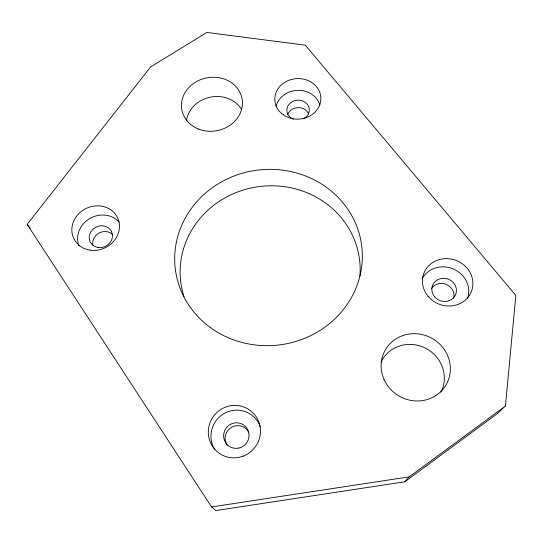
<?xml version="1.0" encoding="UTF-8"?>
<svg xmlns="http://www.w3.org/2000/svg" width="543" height="543" viewBox="0 0 543 543"><rect width="100%" height="100%" fill="white"/><g stroke="black" fill="none" stroke-linecap="round" stroke-linejoin="round"><path stroke-width="0.81" d="M505.424 406.049L515.85 295.44L305.322 45.184L206.863 32.444L150.533 67.006L27.15 224.374L211.573 506.945L215.883 510.556L404.806 481.784L496.92 413.956L505.424 406.049L409.232 476.849L404.806 481.784M211.573 506.945L409.232 476.849M27.15 224.374L30.191 228.304M431.359 288.747A12.197 11.301 20.6 0 1 446.346 284.417A12.197 11.301 20.6 0 1 453.649 298.093M293.376 119.222A11.254 9.95 -3.1 0 1 289.1 104.229A11.254 9.95 -3.1 0 1 306.632 103.564A11.254 9.95 -3.1 0 1 303.361 118.842M183.989 296.641A90.097 84.966 -7 0 1 260.368 186.419A90.097 84.966 -7 0 1 359.907 276.136M287.661 114.634A11.084 9.828 -3.1 0 1 297.91 107.609A11.084 9.828 -3.1 0 1 308.6 113.84M92.955 245.402A11.641 10.548 -25.8 0 1 98.514 233.354A11.641 10.548 -25.8 0 1 112.014 233.938M227.198 445.375A12.652 12.414 -58.1 0 1 231.298 427.443A12.652 12.414 -58.1 0 1 248.728 432.364M214.763 449.611A25.738 25.243 -56.5 0 1 225.318 412.897A25.738 25.243 -56.5 0 1 260.26 426.71M78.993 245.911A23.661 21.381 -25.6 0 1 89.541 218.659A23.661 21.381 -25.6 0 1 119.141 222.067M276.095 106.326A22.507 19.894 -3.1 0 1 297.625 90.355A22.507 19.894 -3.1 0 1 319.875 105.003M421.999 278.959A24.808 22.942 20.3 0 1 453.548 269.084A24.808 22.942 20.3 0 1 467.401 298.752M380.996 362.174A33.544 31.915 30.5 0 1 425.298 348.077A33.544 31.915 30.5 0 1 440.964 392.202M186.493 120.655A29.458 26.084 -10.4 0 1 210.358 97.143A29.458 26.084 -10.4 0 1 241.635 109.55M238.886 448.05A12.869 12.625 -56.5 0 0 245.809 426.9A12.869 12.625 -56.5 0 0 224.273 431.76A12.869 12.625 -56.5 0 0 238.886 448.05M98.113 247.479A11.831 10.69 -25.6 0 0 111.973 232.784A11.831 10.69 -25.6 0 0 92.391 229.838A11.831 10.69 -25.6 0 0 98.113 247.479M434.549 296.661A12.401 11.471 20.2 0 0 455.597 294.625A12.401 11.471 20.2 0 0 442.274 278.349A12.401 11.471 20.2 0 0 434.549 296.661M210.419 327.585A93.912 88.088 -7 0 0 361.366 268.819A93.912 88.088 -7 0 0 233.761 176.122A93.912 88.088 -7 0 0 210.419 327.585M428.067 296.281A25.453 23.471 19.7 0 0 471.229 291.93A25.453 23.471 19.7 0 0 443.706 258.753A25.453 23.471 19.7 0 0 428.067 296.281M243.088 456.188A26.417 25.901 -54.1 0 0 251.314 411.35A26.417 25.901 -54.1 0 0 208.736 427.327A26.417 25.901 -54.1 0 0 243.088 456.188M90.158 250.14A24.252 21.829 -25.3 0 0 118.496 220.01A24.252 21.829 -25.3 0 0 78.341 214.173A24.252 21.829 -25.3 0 0 90.158 250.14M283.303 114.783A23.044 20.274 -3.2 0 0 320.574 101.772A23.044 20.274 -3.2 0 0 289.609 80.018A23.044 20.274 -3.2 0 0 283.303 114.783M383.982 379.313A35.03 33.232 29 0 0 443.543 388.578A35.03 33.232 29 0 0 419.719 334.094A35.03 33.232 29 0 0 383.982 379.313M198.69 129.119A30.618 26.906 -10.3 0 0 242.361 101.012A30.618 26.906 -10.3 0 0 194.754 82.638A30.618 26.906 -10.3 0 0 198.69 129.119"/></g></svg>
